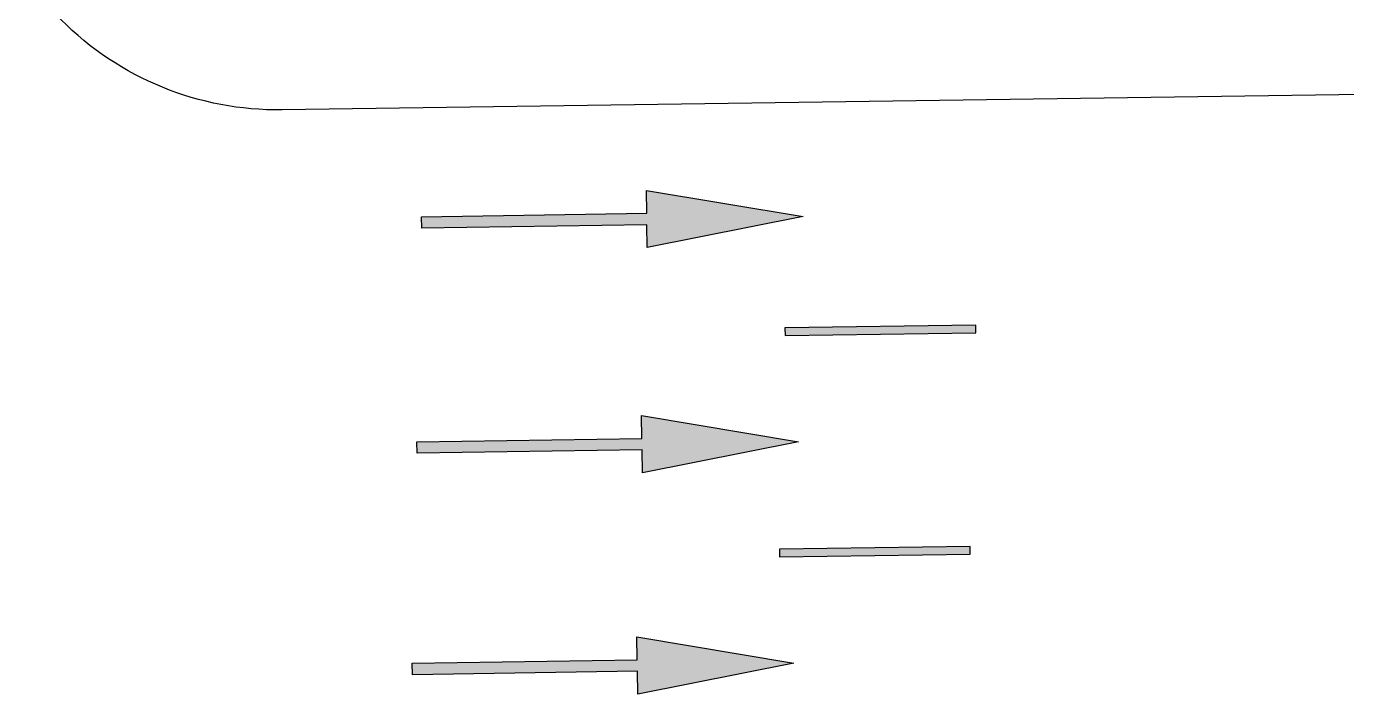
# Model space of a CAD drawing. Header units: metres. Extents: x 668617 to 675126, y 2286318 to 2293677.
# Drawn here: x 669413.16 to 669430.46, y 2287215 to 2287223.79 of the extents above; entities that cross this region are included whole.
import ezdxf

# ---------------------------------------------------------------- set-up
doc = ezdxf.new("R2010")
doc.units = ezdxf.units.M
doc.header["$MEASUREMENT"] = 0
for name, color, linetype in [('DMTG-PB-BANQUETAS', 251, 'Continuous'), ('DMTG-SH-FLECHA FRENTE', 252, 'Continuous'), ('DMTG-SH-LINEA DISCONTINUA', 252, 'Continuous')]:
    doc.layers.add(name, color=color, linetype=linetype)

# ---------------------------------------------------------------- blocks, each defined once
blk = doc.blocks.new('*U60')
blk.add_hatch(color=252).paths.add_polyline_path([(-2.063, 9.788), (-2.438, 7.738), (-2.138, 7.738), (-2.138, 4.788), (-1.988, 4.788), (-1.988, 7.738), (-1.688, 7.738)])
at = {"color": 252}
blk.add_lwpolyline([(-2.063, 9.788), (-2.438, 7.738), (-2.138, 7.738), (-2.138, 4.788), (-1.988, 4.788), (-1.988, 7.738), (-1.688, 7.738), (-2.063, 9.788)], dxfattribs=at)

msp = doc.modelspace()

# ---------------------------------------------------------------- hatches: boundary and pattern name
at = {"layer": 'DMTG-SH-LINEA DISCONTINUA'}
for points in [[(669425.59653, 2287219.87602), (669423.09679, 2287219.84049), (669423.09821, 2287219.7405), (669425.59796, 2287219.77603)], [(669425.52426, 2287216.97679), (669423.02454, 2287216.93922), (669423.02604, 2287216.83923), (669425.52576, 2287216.8768)]]:
    msp.add_hatch(color=256, dxfattribs=at).paths.add_polyline_path(points)

# ---------------------------------------------------------------- linework, layer by layer
at = {"layer": 'DMTG-PB-BANQUETAS'}
msp.add_lwpolyline([(669412.45278, 2287226.78058), (669414.23613, 2287312.02062), (669417.7681, 2287315.00695), (669504.35847, 2287316.09184), (669506.32562, 2287314.20827), (669505.89868, 2287225.207), (669505.11342, 2287223.95576), (669416.50871, 2287222.69732, -0.42453789)], format="xyb", close=True, dxfattribs=at)
at = {"layer": 'DMTG-SH-LINEA DISCONTINUA'}
for points in [[(669425.59653, 2287219.87602), (669423.09679, 2287219.84049), (669423.09821, 2287219.7405), (669425.59796, 2287219.77603)], [(669425.52426, 2287216.97679), (669423.02454, 2287216.93922), (669423.02604, 2287216.83923), (669425.52576, 2287216.8768)]]:
    msp.add_lwpolyline(points, close=True, dxfattribs=at)

# ---------------------------------------------------------------- block references
at = {"layer": 'DMTG-SH-FLECHA FRENTE', "xscale": -1, "rotation": 270.86265164141}
for p in [(669413.51896, 2287223.21352), (669413.45721, 2287220.26239), (669413.39576, 2287217.36128)]:
    msp.add_blockref('*U60', p, dxfattribs=at)

doc.saveas('drawing.dxf')
